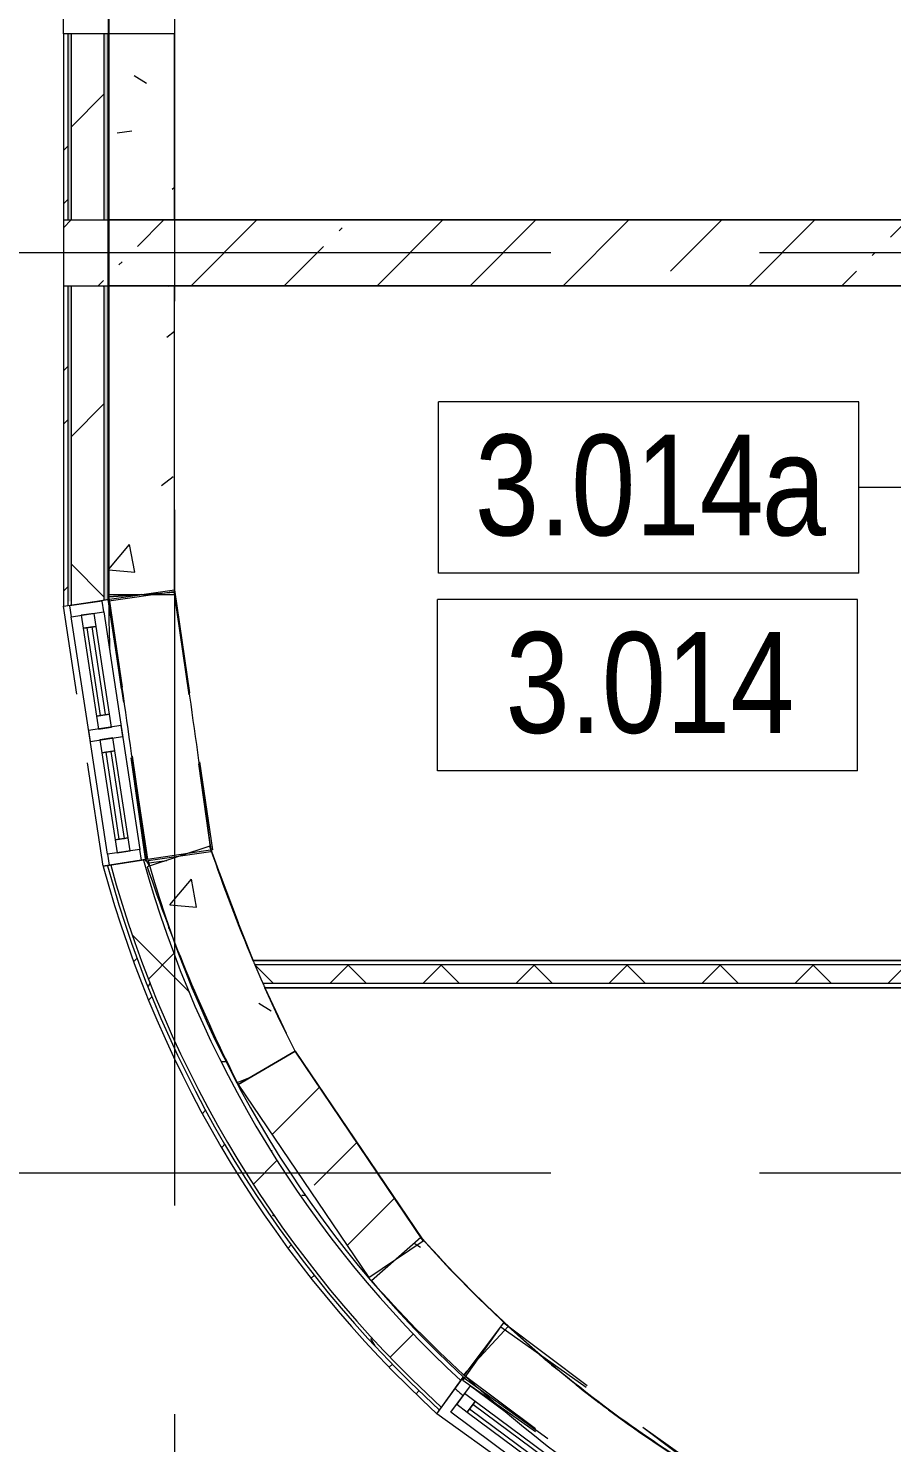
# Model space of a CAD drawing. Header units: millimetres. Extents: x 92932 to 275892, y -43515 to 30371.
# Drawn here: x 176910 to 180850, y -25514 to -19058 of the extents above; entities that cross this region are included whole.
import ezdxf

# ---------------------------------------------------------------- set-up
doc = ezdxf.new("R2010")
doc.units = ezdxf.units.MM
doc.linetypes.add('Осевые', pattern=[6350, 1270, -952.5, 3175, -952.5])
doc.linetypes.add('Сверху', pattern=[793.75, 476.25, -317.5])
for name, color, linetype, lineweight in [('Импосты витража', 7, 'Continuous', 9), ('Импосты витража-1', 7, 'Continuous', 18), ('Марки помещений', 7, 'Continuous', 9), ('Общие ребра', 7, 'Continuous', 9), ('Окна', 7, 'Continuous', 9), ('Окна-1', 7, 'Сверху', 9), ('Окна-2', 7, 'Continuous', 18), ('Оси-1', 7, 'Осевые', 9), ('Перекрытия', 7, 'Continuous', 9), ('Стены', 7, 'Continuous', 9), ('Стены-1', 7, 'Continuous', 18), ('Штриховка разреза-1', 7, 'Continuous', 9)]:
    doc.layers.add(name, color=color, linetype=linetype, lineweight=lineweight)
doc.styles.add('Arial Narrow_1', font='Arial Narrow.ttf', dxfattribs={"height": 460})
pattern_1 = [(45, (120245.8, 0), (-424.264, 424.264), [600, -100, 20, -100]), (45, (120245.8, 424), (-424.264, 424.264), [])]
pattern_2 = [(0, (120245.78, 0), (812.8, 203.2), [67.056, -542.544, 67.056, -542.544, -3251.2]), (0, (120245.78, 0), (812.8, 203.2), [-1219.2, 67.056, -1152.144, 67.056, -542.544, -1422.4]), (0, (120245.78, 0), (812.8, 203.2), [-3048, 67.056, -339.344, 67.056, -948.944]), (120, (120550.58, 101.6), (-582.37636, 602.30545), [67.056, -542.544, 67.056, -542.544, -3251.2]), (120, (120550.58, 101.6), (-582.37636, 602.30545), [-1219.2, 67.056, -1152.144, 67.056, -542.544, -1422.4]), (120, (120550.58, 101.6), (-582.37636, 602.30545), [-3048, 67.056, -339.344, 67.056, -948.944]), (240, (120652.18, 508), (-230.42364, -805.50545), [67.056, -542.544, 67.056, -542.544, -3251.2]), (240, (120652.18, 508), (-230.42364, -805.50545), [-1219.2, 67.056, -1152.144, 67.056, -542.544, -1422.4]), (240, (120652.18, 508), (-230.42364, -805.50545), [-3048, 67.056, -339.344, 67.056, -948.944])]
pattern_3 = [(45, (120245.8, 0), (-502.894, 502.894), []), (45, (120245.8, 762), (-502.894, 502.894), [])]
pattern_4 = [(45, (120245.8, 0), (-707.107, 707.107), []), (135, (120245.8, 0), (-707.107, -707.107), [])]
pattern_5 = [(50, (120245.8, 0), (1457.472, -127.512), [152.4, -1676.4]), (355, (120245.8, 0), (-281.942, 1528.454), [121.92, -1341.12]), (100.451, (120367.2, -10.6), (1175.54, 1400.933), [129.52, -1424.72]), (46.184, (120245.8, 406.4), (2168.63, -336.34), [228.6, -2514.6]), (96.636, (120426.5, 378.4), (1899.22, 1979.42), [194.28, -2137.08]), (351.184, (120245.8, 406.4), (1899.24, 1979.4), [182.88, -2011.68]), (21, (120449, 304.8), (1212.915, -818.121), [152.4, -1676.4]), (326, (120449, 304.8), (494.417, 1473.504), [121.92, -1341.12]), (71.451, (120550, 236.6), (1707.337, 655.37), [129.52, -1424.72]), (37.5, (120245.8, 0), (24.7094, 676.4402), [67.056, -1257.808, 67.056, -1294.384, -1346.2]), (37.5, (120245.8, 0), (24.7094, 676.4402), [-2686.304, 67.056, -1279.144]), (7.5, (120245.8, 0), (534.558, 801.444), [67.056, -709.168, 67.056, -1227.328, -513.08]), (7.5, (120245.8, 0), (534.558, 801.444), [-2070.608, 67.056, -446.024]), (327.5, (119792.65, 0), (1084.7275, -45.831), [67.056, -440.944, 67.056, -1517.904, -2103.12]), (327.5, (119792.65, 0), (1084.7275, -45.831), [-2092.96, 67.056, -2036.064]), (317.5, (119589.45, 0), (1185.035, 203.414), [67.056, -593.344, 67.056, -985.52, -1493.52]), (317.5, (119589.45, 0), (1185.035, 203.414), [-1712.976, 67.056, -1426.464])]

# ---------------------------------------------------------------- blocks, each defined once
blk = doc.blocks.new('M_Окно-Квадратный проем - 1200 x 11450 mm-V11-План 3-го этажа на отм_ _4_200')
at = {"layer": 'Окна'}
for p, q in [((-608.2, -102.5), (-608.2, 102.5)), ((591.8, 102.5), (591.8, -102.5))]:
    blk.add_line(p, q, dxfattribs=at)
at = {"layer": 'Окна-1'}
for p, q in [((-608.2, 102.5), (591.8, 102.5)), ((591.8, -102.5), (-608.2, -102.5))]:
    blk.add_line(p, q, dxfattribs=at)
blk = doc.blocks.new('Панель окно - Верхнее левое-8277192-План 3-го этажа на отм_ _4_200')
at = {"layer": 'Окна'}
for p, q in [((202.5, 30), (-202.5, 30)), ((-202.5, 30), (-202.5, -30)), ((202.5, -30), (202.5, 30)), ((-202.5, -30), (202.5, -30))]:
    blk.add_line(p, q, dxfattribs=at)
at = {"layer": 'Окна-2'}
for p, q in [((-202.5, 30), (-262.5, 30)), ((-262.5, 30), (-262.5, -30)), ((-202.5, -30), (-202.5, 30)), ((202.5, 12.5), (-202.5, 12.5)), ((-202.5, 12.5), (-202.5, -12.5)), ((202.5, 30), (202.5, -30)), ((262.5, 30), (202.5, 30)), ((202.5, -12.5), (202.5, 12.5)), ((262.5, -30), (262.5, 30)), ((-262.5, -30), (-202.5, -30)), ((-202.5, -12.5), (202.5, -12.5)), ((202.5, -30), (262.5, -30))]:
    blk.add_line(p, q, dxfattribs=at)
blk = doc.blocks.new('Панель окно - Верхнее правое-8287928-План 3-го этажа на отм_ _4_200')
at = {"layer": 'Окна'}
for p, q in [((200.8, 30), (-200.8, 30)), ((-200.8, 30), (-200.8, -30)), ((200.8, -30), (200.8, 30)), ((-200.8, -30), (200.8, -30))]:
    blk.add_line(p, q, dxfattribs=at)
at = {"layer": 'Окна-2'}
for p, q in [((-200.8, 30), (-260.8, 30)), ((-260.8, 30), (-260.8, -30)), ((-200.8, -30), (-200.8, 30)), ((200.8, 12.5), (-200.8, 12.5)), ((-200.8, 12.5), (-200.8, -12.5)), ((200.8, 30), (200.8, -30)), ((260.8, 30), (200.8, 30)), ((200.8, -12.5), (200.8, 12.5)), ((260.8, -30), (260.8, 30)), ((-260.8, -30), (-200.8, -30)), ((-200.8, -12.5), (200.8, -12.5)), ((200.8, -30), (260.8, -30))]:
    blk.add_line(p, q, dxfattribs=at)
blk = doc.blocks.new('Прямоугольный импост - Прямоугольный импост 1-V13-План 3-го этажа на отм_ _4_200')
at = {"layer": 'Импосты витража-1'}
for p, q in [((-50, 75), (0, 75)), ((-50, -75), (-50, 75)), ((0, 75), (0, -75)), ((0, -75), (-50, -75))]:
    blk.add_line(p, q, dxfattribs=at)
blk = doc.blocks.new('Прямоугольный импост - Прямоугольный импост 1-V14-План 3-го этажа на отм_ _4_200')
at = {"layer": 'Импосты витража-1'}
for p, q in [((0, 75), (-50, 75)), ((-50, 75), (-50, -75)), ((0, -75), (0, 75)), ((-50, -75), (0, -75))]:
    blk.add_line(p, q, dxfattribs=at)
blk = doc.blocks.new('Прямоугольный импост - Прямоугольный импост 1-V15-План 3-го этажа на отм_ _4_200')
at = {"layer": 'Импосты витража-1'}
for p, q in [((-25, 75), (25, 75)), ((-25, -75), (-25, 75)), ((25, 75), (25, -75)), ((25, -75), (-25, -75))]:
    blk.add_line(p, q, dxfattribs=at)
blk = doc.blocks.new('Прямоугольный импост - Прямоугольный импост 1-2125096-План 3-го этажа на отм_ _4_200')
at = {"layer": 'Импосты витража'}
for p, q in [((82481.6, 25742.1), (82481.6, 25892.1)), ((82481.6, 25892.1), (83031.6, 25892.1)), ((83031.6, 25742.1), (82481.6, 25742.1))]:
    blk.add_line(p, q, dxfattribs=at)
blk = doc.blocks.new('Прямоугольный импост - Прямоугольный импост 1-2125349-План 3-го этажа на отм_ _4_200')
at = {"layer": 'Импосты витража'}
for p, q in [((57091.4, -22265.1), (57173.6, -22805.4)), ((57025.3, -22828), (56943.1, -22287.7)), ((57173.6, -22805.4), (57025.3, -22828))]:
    blk.add_line(p, q, dxfattribs=at)
blk = doc.blocks.new('M_Окно-Квадратный проем - 1200 x 12300 mm-2113068-План 3-го этажа на отм_ _4_200')
at = {"layer": 'Окна'}
for p, q in [((-608.2, -150), (-608.2, 150)), ((591.8, 150), (591.8, -150))]:
    blk.add_line(p, q, dxfattribs=at)
at = {"layer": 'Окна-1'}
for p, q in [((-608.2, 150), (591.8, 150)), ((591.8, -150), (-608.2, -150))]:
    blk.add_line(p, q, dxfattribs=at)
blk = doc.blocks.new('Панель окно - Верхнее левое-8291079-План 3-го этажа на отм_ _4_200')
at = {"layer": 'Окна'}
for p, q in [((202.6, 30), (-202.6, 30)), ((-202.6, 30), (-202.6, -30)), ((202.6, -30), (202.6, 30)), ((-202.6, -30), (202.6, -30))]:
    blk.add_line(p, q, dxfattribs=at)
at = {"layer": 'Окна-2'}
for p, q in [((-202.6, 30), (-262.6, 30)), ((-262.6, 30), (-262.6, -30)), ((-202.6, -30), (-202.6, 30)), ((202.6, 12.5), (-202.6, 12.5)), ((-202.6, 12.5), (-202.6, -12.5)), ((202.6, 30), (202.6, -30)), ((262.6, 30), (202.6, 30)), ((202.6, -12.5), (202.6, 12.5)), ((262.6, -30), (262.6, 30)), ((-262.6, -30), (-202.6, -30)), ((-202.6, -12.5), (202.6, -12.5)), ((202.6, -30), (262.6, -30))]:
    blk.add_line(p, q, dxfattribs=at)
blk = doc.blocks.new('Прямоугольный импост - Прямоугольный импост 1-2125357-План 3-го этажа на отм_ _4_200')
at = {"layer": 'Импосты витража'}
for p, q in [((58592.3, -25373.7), (58681.9, -25253.4)), ((58681.9, -25253.4), (58846.3, -25375.8)), ((59033.7, -25702.2), (58592.3, -25373.7))]:
    blk.add_line(p, q, dxfattribs=at)
blk = doc.blocks.new('Марка помещения_Р - Марка помещения-4575829-План 3-го этажа на отм_ _4_200')
at = {"layer": 'Марки помещений'}
for p, q in [((-4.79375, -1.95625), (-4.79375, 1.95625)), ((4.79375, 1.95625), (-4.79375, 1.95625)), ((4.79375, -1.95625), (4.79375, 1.95625)), ((4.79375, -1.95625), (-4.79375, -1.95625))]:
    blk.add_line(p, q, dxfattribs=at)

msp = doc.modelspace()

# ---------------------------------------------------------------- hatches: boundary and pattern name
at = {"layer": 'Штриховка разреза-1'}
h = msp.add_hatch(dxfattribs=at)
h.set_pattern_fill('FP_12', color=256, style=0, pattern_type=2)
h.set_pattern_definition(pattern_3)
h.paths.add_polyline_path([(177069.9, -21673.3), (177089.9, -21672.9), (177089.9, -20232.9), (177069.9, -20232.9), (177069.9, -21109.6)], flags=0)
h.paths.add_polyline_path([(177089.9, -19932.9), (177089.9, -19082.9), (177069.9, -19082.9), (177069.9, -19932.9)], flags=0)
h.paths.add_polyline_path([(177089.9, -17882.9), (177089.9, -14684.1), (177069.9, -14684.1), (177069.9, -17882.9)], flags=0)
h.paths.add_polyline_path([(177089.9, -13484.1), (177089.9, -11682.9), (177069.9, -11682.9), (177069.9, -13484.1)], flags=0)
h.paths.add_polyline_path([(177089.9, -10482.9), (177089.9, -8682.9), (177069.9, -8682.9), (177069.9, -10482.9)], flags=0)
h.paths.add_polyline_path([(177069.9, -7482.9), (177089.9, -7482.9), (177089.9, -5682.9), (177069.9, -5682.9), (177069.9, -6923.2)], flags=0)
h.paths.add_polyline_path([(177089.9, -4482.9), (177089.9, -2682.9), (177069.9, -2682.9), (177069.9, -4482.9)], flags=0)
h.paths.add_polyline_path([(177089.9, -1482.9), (177089.9, 317.1), (177069.9, 317.1), (177069.9, -1482.9)], flags=0)
h.paths.add_polyline_path([(177089.9, 1517.1), (177089.9, 3317.1), (177069.9, 3317.1), (177069.9, 1517.1)], flags=0)
h.paths.add_polyline_path([(177069.9, 4517.1), (177089.9, 4517.1), (177089.9, 6317.1), (177069.9, 6317.1), (177069.9, 6172.1)], flags=0)
h.paths.add_polyline_path([(177069.9, 7517.1), (177089.9, 7517.1), (177089.9, 9217.1), (177069.9, 9217.1), (177069.9, 8354.6)], flags=0)
h.paths.add_polyline_path([(177089.9, 10417.1), (177089.9, 14017.1), (177069.9, 14017.1), (177069.9, 10417.1)], flags=0)
h.paths.add_polyline_path([(177069.9, 15217.1), (177089.9, 15217.1), (177089.9, 17817.1), (177069.9, 17817.1), (177069.9, 17084.8)], flags=0)
h.paths.add_polyline_path([(177089.9, 19017.1), (177089.9, 20883), (177069.9, 20883), (177069.9, 19017.1)], flags=0)
h = msp.add_hatch(dxfattribs=at)
h.set_pattern_fill('FP_13', color=256, style=0, pattern_type=2)
h.set_pattern_definition(pattern_2)
h.paths.add_polyline_path([(177089.9, -21672.9), (177104.9, -21672.7), (177104.9, -20232.9), (177089.9, -20232.9), (177089.9, -21109.6)], flags=0)
h.paths.add_polyline_path([(177104.9, -19932.9), (177104.9, -19082.9), (177089.9, -19082.9), (177089.9, -19932.9)], flags=0)
h.paths.add_polyline_path([(177089.9, -17882.9), (177104.9, -17882.9), (177104.9, -14684.1), (177089.9, -14684.1), (177089.9, -17835.8)], flags=0)
h.paths.add_polyline_path([(177104.9, -13484.1), (177104.9, -11682.9), (177089.9, -11682.9), (177089.9, -13484.1)], flags=0)
h.paths.add_polyline_path([(177104.9, -10482.9), (177104.9, -8682.9), (177089.9, -8682.9), (177089.9, -10482.9)], flags=0)
h.paths.add_polyline_path([(177089.9, -7482.9), (177104.9, -7482.9), (177104.9, -5682.9), (177089.9, -5682.9), (177089.9, -6923.2)], flags=0)
h.paths.add_polyline_path([(177089.9, -4482.9), (177104.9, -4482.9), (177104.9, -2682.9), (177089.9, -2682.9)], flags=0)
h.paths.add_polyline_path([(177089.9, -1482.9), (177104.9, -1482.9), (177104.9, 317.1), (177089.9, 317.1), (177089.9, -375.5)], flags=0)
h.paths.add_polyline_path([(177104.9, 1517.1), (177104.9, 3317.1), (177089.9, 3317.1), (177089.9, 1517.1)], flags=0)
h.paths.add_polyline_path([(177089.9, 4517.1), (177104.9, 4517.1), (177104.9, 6317.1), (177089.9, 6317.1), (177089.9, 6172.1)], flags=0)
h.paths.add_polyline_path([(177089.9, 7517.1), (177104.9, 7517.1), (177104.9, 9217.1), (177089.9, 9217.1), (177089.9, 8354.6)], flags=0)
h.paths.add_polyline_path([(177089.9, 10417.1), (177104.9, 10417.1), (177104.9, 14017.1), (177089.9, 14017.1), (177089.9, 10537.1)], flags=0)
h.paths.add_polyline_path([(177104.9, 15217.1), (177104.9, 17817.1), (177089.9, 17817.1), (177089.9, 15217.1)], flags=0)
h.paths.add_polyline_path([(177104.9, 19017.1), (177104.9, 20883), (177089.9, 20883), (177089.9, 19017.1)], flags=0)
h = msp.add_hatch(dxfattribs=at)
h.set_pattern_fill('FP_14', color=256, style=0, pattern_type=2)
h.set_pattern_definition(pattern_4)
h.paths.add_polyline_path([(177104.9, -21672.7), (177232.7, -21670.6), (177254.9, -21667.2), (177254.9, -20232.9), (177104.9, -20232.9), (177104.9, -21109.6)], flags=0)
h.paths.add_polyline_path([(177254.9, -19932.9), (177254.9, -19082.9), (177104.9, -19082.9), (177104.9, -19932.9)], flags=0)
h.paths.add_polyline_path([(177254.9, -17882.9), (177254.9, -14684.1), (177104.9, -14684.1), (177104.9, -17882.9)], flags=0)
h.paths.add_polyline_path([(177104.9, -13484.1), (177254.9, -13484.1), (177254.9, -11682.9), (177104.9, -11682.9), (177104.9, -13470.8)], flags=0)
h.paths.add_polyline_path([(177104.9, -10482.9), (177254.9, -10482.9), (177254.9, -8682.9), (177104.9, -8682.9), (177104.9, -9105.7)], flags=0)
h.paths.add_polyline_path([(177104.9, -7482.9), (177254.9, -7482.9), (177254.9, -5682.9), (177104.9, -5682.9), (177104.9, -6923.2)], flags=0)
h.paths.add_polyline_path([(177104.9, -4482.9), (177254.9, -4482.9), (177254.9, -2682.9), (177104.9, -2682.9)], flags=0)
h.paths.add_polyline_path([(177254.9, -1482.9), (177254.9, 317.1), (177104.9, 317.1), (177104.9, -1482.9)], flags=0)
h.paths.add_polyline_path([(177254.9, 1517.1), (177254.9, 3317.1), (177104.9, 3317.1), (177104.9, 1517.1)], flags=0)
h.paths.add_polyline_path([(177104.9, 4517.1), (177254.9, 4517.1), (177254.9, 6317.1), (177104.9, 6317.1), (177104.9, 6172.1)], flags=0)
h.paths.add_polyline_path([(177254.9, 7517.1), (177254.9, 9217.1), (177104.9, 9217.1), (177104.9, 7517.1)], flags=0)
h.paths.add_polyline_path([(177104.9, 10417.1), (177254.9, 10417.1), (177254.9, 14017.1), (177104.9, 14017.1), (177104.9, 10537.1)], flags=0)
h.paths.add_polyline_path([(177254.9, 15217.1), (177254.9, 17817.1), (177104.9, 17817.1), (177104.9, 15217.1)], flags=0)
h.paths.add_polyline_path([(177254.9, 19017.1), (177254.9, 20883), (177104.9, 20883), (177104.9, 19017.1)], flags=0)
h = msp.add_hatch(dxfattribs=at)
h.set_pattern_fill('FP_13', color=256, style=0, pattern_type=2)
h.set_pattern_definition(pattern_2)
h.paths.add_polyline_path([(177254.9, -21667.2), (177274.9, -21665.6), (177274.9, -20232.9), (177254.9, -20232.9), (177254.9, -21109.6)], flags=0)
h.paths.add_polyline_path([(177274.9, -19932.9), (177274.9, -19082.9), (177254.9, -19082.9), (177254.9, -19932.9)], flags=0)
h.paths.add_polyline_path([(177254.9, -17882.9), (177274.9, -17882.9), (177274.9, -14684.1), (177254.9, -14684.1), (177254.9, -17835.8)], flags=0)
h.paths.add_polyline_path([(177254.9, -13484.1), (177274.9, -13484.1), (177274.9, -11682.9), (177254.9, -11682.9), (177254.9, -13470.8)], flags=0)
h.paths.add_polyline_path([(177254.9, -10482.9), (177274.9, -10482.9), (177274.9, -8682.9), (177254.9, -8682.9), (177254.9, -9105.7)], flags=0)
h.paths.add_polyline_path([(177254.9, -7482.9), (177274.9, -7482.9), (177274.9, -5682.9), (177254.9, -5682.9), (177254.9, -6923.2)], flags=0)
h.paths.add_polyline_path([(177274.9, -4482.9), (177274.9, -2682.9), (177254.9, -2682.9), (177254.9, -4482.9)], flags=0)
h.paths.add_polyline_path([(177254.9, -1482.9), (177274.9, -1482.9), (177274.9, 317.1), (177254.9, 317.1), (177254.9, -375.5)], flags=0)
h.paths.add_polyline_path([(177274.9, 1517.1), (177274.9, 3317.1), (177254.9, 3317.1), (177254.9, 1517.1)], flags=0)
h.paths.add_polyline_path([(177274.9, 4517.1), (177274.9, 6317.1), (177254.9, 6317.1), (177254.9, 4517.1)], flags=0)
h.paths.add_polyline_path([(177274.9, 7517.1), (177274.9, 9217.1), (177254.9, 9217.1), (177254.9, 7517.1)], flags=0)
h.paths.add_polyline_path([(177254.9, 10417.1), (177274.9, 10417.1), (177274.9, 14017.1), (177254.9, 14017.1), (177254.9, 10537.1)], flags=0)
h.paths.add_polyline_path([(177274.9, 15217.1), (177274.9, 17817.1), (177254.9, 17817.1), (177254.9, 15217.1)], flags=0)
h.paths.add_polyline_path([(177254.9, 19017.1), (177274.9, 19017.1), (177274.9, 19591), (177265.6, 19591.2), (177274.9, 19928.6), (177274.9, 20883), (177254.9, 20883), (177254.9, 19267.3)], flags=0)
h = msp.add_hatch(dxfattribs=at)
h.set_pattern_fill('FP_15', color=256, style=0, pattern_type=2)
h.set_pattern_definition(pattern_5)
h.paths.add_polyline_path([(177577.4, -19932.9), (177577.4, -19082.9), (177277.4, -19082.9), (177277.4, -19932.9)], flags=0)
h = msp.add_hatch(dxfattribs=at)
h.set_pattern_fill('FP_1', color=256, style=0, pattern_type=2)
h.set_pattern_definition(pattern_1)
h.paths.add_polyline_path([(181797.4, -20232.9), (183977.4, -20232.9), (183977.4, -19932.9), (177277.4, -19932.9), (177277.4, -20232.9), (181777.4, -20232.9)], flags=0)
h.paths.add_polyline_path([(177254.9, -20232.9), (177274.9, -20232.9), (177274.9, -19932.9), (177069.9, -19932.9), (177069.9, -20232.9), (177104.9, -20232.9)], flags=0)
h = msp.add_hatch(dxfattribs=at)
h.set_pattern_fill('FP_1', color=256, style=0, pattern_type=2)
h.set_pattern_definition(pattern_1)
h.paths.add_polyline_path([(183129.7, -20232.9), (183957.4, -20232.9), (183957.4, -19932.9), (177277.4, -19932.9), (177277.4, -20232.9), (182281.6, -20232.9)], flags=0)
h = msp.add_hatch(dxfattribs=at)
h.set_pattern_fill('FP_15', color=256, style=0, pattern_type=2)
h.set_pattern_definition(pattern_5)
h.paths.add_polyline_path([(177277.4, -21653.4), (177577.4, -21630.9), (177577.4, -20232.9), (177277.4, -20232.9), (177277.4, -21109.6)], flags=0)
h = msp.add_hatch(dxfattribs=at)
h.set_pattern_fill('FP_15', color=256, style=0, pattern_type=2)
h.set_pattern_definition(pattern_5)
h.paths.add_polyline_path([(177577.4, -21642.2), (177577.4, -20232.9), (177277.4, -20232.9), (177277.4, -21642.2)], flags=0)
h = msp.add_hatch(dxfattribs=at)
h.set_pattern_fill('FP_12', color=256, style=0, pattern_type=2)
h.set_pattern_definition(pattern_3)
h.paths.add_polyline_path([(180361.4, -26379.9), (180368.3, -26361.1), (180161, -26272.4), (179957.6, -26174.8), (179758.7, -26068.6), (179746.9, -26084.9), (179947.4, -26192.1), (180161.4, -26294.3)], flags=0)
h.paths.add_polyline_path([(178775, -25381), (178786.8, -25364.7), (178609.6, -25194.5), (178440.5, -25016.2), (178280, -24830.2), (178128.3, -24636.8), (177985.9, -24436.5), (177853.1, -24229.8), (177730.1, -24017), (177617.1, -23798.3), (177514.7, -23575.4), (177422.8, -23347.5), (177341.7, -23115.6), (177271.5, -22880.1), (177251.6, -22883.1), (177322, -23119.9), (177403.5, -23353.2), (177495.9, -23582.3), (177614.9, -23837.8), (177712.4, -24026.3), (177836, -24240.2), (177969.6, -24448), (178112.8, -24649.4), (178265.2, -24843.8), (178426.7, -25030.8), (178596.7, -25210)], flags=0)
h.paths.add_polyline_path([(177070.7, -21695.3), (177090.6, -21692.2), (177089.9, -21672.9), (177069.9, -21673.3), (177070.3, -21684.3)], flags=0)
h = msp.add_hatch(dxfattribs=at)
h.set_pattern_fill('FP_13', color=256, style=0, pattern_type=2)
h.set_pattern_definition(pattern_2)
h.paths.add_polyline_path([(180368.3, -26361.1), (180373.5, -26347), (180161.4, -26256), (179965.3, -26161.9), (179767.6, -26056.4), (179758.7, -26068.6), (179957.6, -26174.8), (180161.4, -26272.6)], flags=0)
h.paths.add_polyline_path([(178786.8, -25364.7), (178795.7, -25352.5), (178619.2, -25182.9), (178450.8, -25005.3), (178291, -24820), (178140, -24627.4), (177998.2, -24427.9), (177865.9, -24222), (177743.4, -24010.1), (177617.1, -23762.4), (177528.8, -23570.3), (177437.2, -23343.3), (177356.4, -23112.3), (177286.4, -22877.8), (177271.5, -22880.1), (177341.7, -23115.6), (177422.8, -23347.5), (177514.7, -23575.4), (177637.4, -23837.8), (177730.1, -24017), (177853.1, -24229.8), (177985.9, -24436.5), (178128.3, -24636.8), (178280, -24830.2), (178440.5, -25016.2), (178609.6, -25194.5)], flags=0)
h.paths.add_polyline_path([(177090.6, -21692.2), (177105.5, -21690), (177104.9, -21672.7), (177089.9, -21672.9), (177090.2, -21682.6)], flags=0)
h = msp.add_hatch(dxfattribs=at)
h.set_pattern_fill('FP_14', color=256, style=0, pattern_type=2)
h.set_pattern_definition(pattern_4)
h.paths.add_polyline_path([(180373.5, -26347), (180425.1, -26206.1), (180231.7, -26123.3), (180018.9, -26020.4), (179856.1, -25934.1), (179767.6, -26056.4), (179965.3, -26161.9), (180167.4, -26258.8)], flags=0)
h.paths.add_polyline_path([(178795.7, -25352.5), (178884.3, -25230.2), (178715.4, -25067), (178554.3, -24896.1), (178401.3, -24718), (178256.7, -24533), (178120.9, -24341.5), (177994, -24143.9), (177876.4, -23940.6), (177768.3, -23732.1), (177670, -23518.9), (177578.5, -23292.2), (177503.6, -23079.9), (177435.7, -22855.1), (177286.4, -22877.8), (177356.4, -23112.3), (177437.2, -23343.3), (177528.8, -23570.3), (177631, -23792.7), (177743.4, -24010.1), (177865.9, -24222), (177998.2, -24427.9), (178140, -24627.4), (178291, -24820), (178450.8, -25005.3), (178619.2, -25182.9), (178780.2, -25337.6)], flags=0)
h.paths.add_polyline_path([(177105.5, -21690), (177232.7, -21670.6), (177104.9, -21672.7), (177105.2, -21681.3)], flags=0)
h = msp.add_hatch(dxfattribs=at)
h.set_pattern_fill('FP_15', color=256, style=0, pattern_type=2)
h.set_pattern_definition(pattern_5)
h.paths.add_polyline_path([(177868.2, -23878.4), (178127.2, -23726), (178041.1, -23548.4), (177943.9, -23332.9), (177926.9, -23292.2), (177866.4, -23144.6), (177801.9, -22974.6), (177737.7, -22790.7), (177453.1, -22885.6), (177543, -23139.4), (177642.2, -23389.7), (177750.6, -23636.1), (177848.5, -23837.8)], flags=0)
h = msp.add_hatch(dxfattribs=at)
h.set_pattern_fill('FP_13', color=256, style=0, pattern_type=2)
h.set_pattern_definition(pattern_2)
h.paths.add_polyline_path([(180425.1, -26206.1), (180432, -26187.3), (180250.3, -26109.8), (180062.6, -26020.4), (179868, -25917.7), (179856.1, -25934.1), (180042, -26032.6), (180231.7, -26123.3)], flags=0)
h.paths.add_polyline_path([(178884.3, -25230.2), (178896.1, -25213.9), (178728.6, -25051.8), (178568.8, -24882.2), (178416.9, -24705.4), (178273.4, -24521.8), (178138.5, -24331.8), (178012.5, -24135.8), (177895.6, -23934.1), (177788.2, -23727.3), (177690.5, -23515.7), (177599.8, -23292.2), (177524.7, -23080.2), (177457.1, -22857.2), (177446.7, -22858.7), (177446, -22853.5), (177435.7, -22855.1), (177503.6, -23079.9), (177581.7, -23301.3), (177670, -23518.9), (177768.3, -23732.1), (177876.4, -23940.6), (177994, -24143.9), (178120.9, -24341.5), (178256.7, -24533), (178401.3, -24718), (178585.4, -24929.1), (178715.4, -25067)], flags=0)
h = msp.add_hatch(dxfattribs=at)
h.set_pattern_fill('FP_2', color=256, style=0, pattern_type=2)
h.set_pattern_definition([(45, (120245.78, 0), (-212.132, 212.132), []), (135, (120245.78, 0), (-212.132, -212.132), [])])
h.paths.add_polyline_path([(182302.4, -23417.9), (182302.4, -23332.9), (177943.9, -23332.9), (177981.1, -23417.9), (181433.5, -23417.9)], flags=0)
h.paths.add_polyline_path([(183852.4, -23417.9), (183852.4, -23332.9), (183202.4, -23332.9), (183202.4, -23417.9)], flags=0)
h = msp.add_hatch(dxfattribs=at)
h.set_pattern_fill('FP_1', color=256, style=0, pattern_type=2)
h.set_pattern_definition(pattern_1)
h.paths.add_polyline_path([(178464.2, -24759.8), (178712.7, -24591.7), (178127.2, -23726), (177868.2, -23878.4), (178209.7, -24383.5)], flags=0)
h = msp.add_hatch(dxfattribs=at)
h.set_pattern_fill('FP_15', color=256, style=0, pattern_type=2)
h.set_pattern_definition(pattern_5)
h.paths.add_polyline_path([(178896, -25203.3), (179099.3, -24982.7), (178964.2, -24854), (178833.4, -24720.9), (178700.7, -24576.3), (178476.1, -24775.2), (178617.6, -24929.1), (178751.3, -25065.4), (178889.2, -25196.8)], flags=0)

# ---------------------------------------------------------------- linework, layer by layer
at = {"layer": 'Марки помещений'}
msp.add_line((182947.8, -21154.2), (180699.4, -21154.2), dxfattribs=at)
at = {"layer": 'Общие ребра'}
for p, q in [((177089.9, -19082.9), (177089.9, -19932.9)), ((177104.9, -19082.9), (177104.9, -19932.9)), ((177254.9, -19082.9), (177254.9, -19932.9)), ((177069.9, -19932.9), (177089.9, -19932.9)), ((177089.9, -19932.9), (177104.9, -19932.9)), ((177104.9, -19932.9), (177254.9, -19932.9)), ((177254.9, -19932.9), (177274.9, -19932.9)), ((177577.4, -19932.9), (177277.4, -19932.9)), ((177277.4, -19932.9), (177577.4, -19932.9)), ((177069.9, -20232.9), (177089.9, -20232.9)), ((177089.9, -20232.9), (177089.9, -21672.9)), ((177089.9, -20232.9), (177104.9, -20232.9)), ((177104.9, -20232.9), (177104.9, -21672.7)), ((177104.9, -20232.9), (177254.9, -20232.9)), ((177254.9, -20232.9), (177254.9, -21667.2)), ((177254.9, -20232.9), (177274.9, -20232.9)), ((177277.4, -20232.9), (177577.4, -20232.9)), ((177577.4, -20232.9), (177277.4, -20232.9)), ((177577.4, -20232.9), (177277.4, -20232.9)), ((182302.4, -23332.9), (177943.9, -23332.9)), ((182302.4, -23417.9), (177981.1, -23417.9)), ((178127.2, -23726), (177868.2, -23878.4)), ((177868.2, -23878.4), (178127.2, -23726))]:
    msp.add_line(p, q, dxfattribs=at)
at = {"layer": 'Общие ребра', "flags": 128}
for points in [[(178707.1, -24583.5), (178833.4, -24720.9), (178964.2, -24854), (179099.3, -24982.7)], [(179099.3, -24982.7), (178964.2, -24854), (178833.4, -24720.9), (178707.1, -24583.6)]]:
    msp.add_lwpolyline(points, dxfattribs=at)
at = {"layer": 'Общие ребра'}
for centre, radius, start, end in [((182324.6, -21502.7), 5237.5, 181.86251, 182.07361), ((182324.6, -21502.7), 5222.5, 181.86516, 182.05464), ((184333, -20592.3), 6952.1, 198.54157, 203.03765), ((184333.1, -20592.2), 6952.2, 198.54158, 203.03765), ((182324.6, -21502.7), 5237.5, 195.24715, 227.50856), ((182324.6, -21502.7), 5222.5, 195.26613, 227.48958), ((182324.6, -21502.7), 5072.5, 195.46212, 227.29359), ((184333.1, -20592.2), 6952.2, 203.03765, 203.21688), ((184329.6, -20593.8), 6948.4, 203.03738, 203.21675), ((184333.1, -20592.2), 6952.2, 203.21688, 203.98134), ((184330.3, -20593.5), 6949.1, 203.21673, 203.98152), ((184333.1, -20592.2), 6952.2, 203.98134, 204.16186), ((184329.7, -20593.7), 6948.5, 203.98151, 204.16218)]:
    msp.add_arc(centre, radius, start, end, dxfattribs=at)
at = {"layer": 'Оси-1'}
for p, q in [((177577.4, 25417.1), (177577.4, -41737.8)), ((270417.4, -20082.9), (170811.4, -20082.9)), ((270417.4, -24282.9), (170811.4, -24282.9))]:
    msp.add_line(p, q, dxfattribs=at)
at = {"layer": 'Перекрытия'}
for p, q in [((177577.4, -15945.4), (177577.4, -19932.9)), ((177277.4, -16132.9), (177277.4, -21692.9)), ((177577.4, -19932.9), (183852.4, -19932.9)), ((181777.4, -20232.9), (177577.4, -20232.9)), ((177781.7, -22908.8), (177867.4, -23138.5)), ((177894.7, -23211.9), (177902.5, -23232.7)), ((177935.4, -23312.9), (183852.4, -23312.9)), ((177990, -23437.9), (178087.2, -23644.3)), ((183852.4, -23437.9), (177990, -23437.9)), ((178127.2, -23726), (178707.1, -24583.5))]:
    msp.add_line(p, q, dxfattribs=at)
for centre, radius, start, end in [((182107.4, -21692.9), 4830, 180, 182.5465), ((182910.2, -20846), 5624.5, 229.52074, 230.07981), ((182107.4, -21692.9), 4830, 227.71811, 228.29213), ((182910.2, -20846), 5624.5, 231.97254, 232.65817), ((182910.2, -20846), 5624.5, 234.68677, 235.11901)]:
    msp.add_arc(centre, radius, start, end, dxfattribs=at)
at = {"layer": 'Стены'}
for p, q in [((177277.4, -19082.9), (177277.4, -17882.9)), ((177577.4, -17882.9), (177577.4, -19082.9)), ((177427.4, -21642.2), (177277.4, -21653.4)), ((177460, -22866.8), (177542.4, -22855.8))]:
    msp.add_line(p, q, dxfattribs=at)
for centre, radius, start, end in [((105525.8, -32475.5), 72563.1, 7.616042, 8.577104), ((105525.8, -32475.5), 72863.1, 7.628348, 8.559396), ((182945, -20817.7), 5668.7, 229.37841, 230.30904), ((182945, -20817.7), 5968.7, 227.28362, 232.86894), ((182945, -20817.7), 5668.7, 231.41435, 232.74063), ((182945, -20817.7), 5668.7, 233.30331, 239.03892)]:
    msp.add_arc(centre, radius, start, end, dxfattribs=at)
at = {"layer": 'Стены-1'}
for p, q in [((177274.9, -19082.9), (177069.9, -19082.9)), ((177069.9, -19082.9), (177069.9, -19932.9)), ((177274.9, -21665.6), (177274.9, -19082.9)), ((177277.4, -19082.9), (177277.4, -19932.9)), ((177577.4, -19082.9), (177277.4, -19082.9)), ((177577.4, -19932.9), (177577.4, -19082.9)), ((177069.9, -19932.9), (177069.9, -20232.9)), ((177277.4, -19932.9), (177277.4, -20232.9)), ((177277.4, -19932.9), (177277.4, -20232.9)), ((183852.4, -19932.9), (177577.4, -19932.9)), ((183977.4, -19932.9), (177577.4, -19932.9)), ((177069.9, -20232.9), (177069.9, -21673.3)), ((177277.4, -20232.9), (177277.4, -21653.4)), ((177277.4, -20232.9), (177277.4, -21642.2)), ((177577.4, -20232.9), (183852.4, -20232.9)), ((177577.4, -21630.9), (177577.4, -20232.9)), ((177577.4, -20232.9), (181777.4, -20232.9)), ((177577.4, -21642.2), (177577.4, -20232.9)), ((177070.7, -21695.3), (177232.7, -21670.6)), ((177232.7, -21670.6), (177274.7, -21664.2)), ((177274.7, -21664.2), (177274.9, -21665.6)), ((177277.4, -21653.4), (177577.4, -21630.9)), ((177277.4, -21642.2), (177577.4, -21642.2)), ((177737.7, -22790.7), (177453.1, -22885.6)), ((177743.7, -22802.5), (177741.8, -22803)), ((177446, -22853.5), (177251.6, -22883.1)), ((177446.7, -22858.7), (177446, -22853.5)), ((177457.1, -22857.2), (177446.7, -22858.7)), ((182302.4, -23312.9), (177935.4, -23312.9)), ((177935.4, -23312.9), (177937.5, -23312.9)), ((177990, -23437.9), (182302.4, -23437.9)), ((178712.7, -24591.7), (178127.2, -23726)), ((177868.2, -23878.4), (178464.2, -24759.8)), ((178464.2, -24759.8), (178712.7, -24591.7)), ((178700.7, -24576.3), (178476.1, -24775.2)), ((178896, -25203.3), (179099.3, -24982.7)), ((178775, -25381), (178896.1, -25213.9))]:
    msp.add_line(p, q, dxfattribs=at)
at = {"layer": 'Стены-1', "flags": 128}
for points in [[(177741.8, -22803), (177739.7, -22796.9), (177737.7, -22790.7)], [(177936.7, -23310.9), (177835.2, -23058.6), (177743.7, -22802.5)], [(178127.2, -23726), (178057, -23582.7), (177990, -23437.9)], [(178707.1, -24583.6), (178703.9, -24579.9), (178700.7, -24576.3)], [(179099.3, -24982.7), (179241, -25108.9), (179386.9, -25230.2), (179536.8, -25346.6)], [(179536.8, -25346.6), (179702, -25465.8), (179871.4, -25578.9), (180044.7, -25685.8)]]:
    msp.add_lwpolyline(points, dxfattribs=at)
at = {"layer": 'Стены-1'}
for centre, radius, start, end in [((182324.6, -21502.7), 5257.5, 181.85899, 182.09875), ((182324.6, -21502.7), 5257.5, 195.22202, 227.5337), ((184333.1, -20592.2), 7252.2, 198.43506, 206.94419), ((182324.6, -21502.7), 5052.5, 195.55052, 227.26658), ((182910.2, -20846), 5622.5, 221.64603, 233.14689), ((182910.2, -20846), 5924.5, 221.54546, 227.34687), ((182910.2, -20846), 5622.5, 233.14689, 243.07742)]:
    msp.add_arc(centre, radius, start, end, dxfattribs=at)

# ---------------------------------------------------------------- block references
at = {"layer": 'Импосты витража'}
for name, p, rotation in [('Прямоугольный импост - Прямоугольный импост 1-V14-План 3-го этажа на отм_ _4_200', (177172.8, -21683.2), 98.6517735998454), ('Прямоугольный импост - Прямоугольный импост 1-2125096-План 3-го этажа на отм_ _4_200', (139249.4, 55926.7), 278.651773599845)]:
    msp.add_blockref(name, p, dxfattribs=dict(at, rotation=rotation))
at = {"layer": 'Импосты витража', "extrusion": (0, 0, -1), "rotation": 261.3482264001546}
for name, p in [('Прямоугольный импост - Прямоугольный импост 1-V15-План 3-го этажа на отм_ _4_200', (-177263.1, -22276.4)), ('Прямоугольный импост - Прямоугольный импост 1-V13-План 3-го этажа на отм_ _4_200', (-177352.8, -22866.1))]:
    msp.add_blockref(name, p, dxfattribs=at)
at = {"layer": 'Импосты витража'}
for name in ['Прямоугольный импост - Прямоугольный импост 1-2125349-План 3-го этажа на отм_ _4_200', 'Прямоугольный импост - Прямоугольный импост 1-2125357-План 3-го этажа на отм_ _4_200']:
    msp.add_blockref(name, (120245.8, 0), dxfattribs=at)
at = {"layer": 'Марки помещений', "xscale": 199.9999999999999, "yscale": 199.9999999999999, "zscale": 199.9999999999999}
for p in [(179740.7, -21154.2), (179735.6, -22055.6)]:
    msp.add_blockref('Марка помещения_Р - Марка помещения-4575829-План 3-го этажа на отм_ _4_200', p, dxfattribs=at)
at = {"layer": 'Окна'}
for name, p, rotation in [('M_Окно-Квадратный проем - 1200 x 11450 mm-V11-План 3-го этажа на отм_ _4_200', (177172.4, -18474.7), 89.99999999999991), ('M_Окно-Квадратный проем - 1200 x 12300 mm-2113068-План 3-го этажа на отм_ _4_200', (177516.8, -22243.7), 278.2756636750008), ('M_Окно-Квадратный проем - 1200 x 11450 mm-V11-План 3-го этажа на отм_ _4_200', (177261, -22264.9), 98.65177359984605), ('M_Окно-Квадратный проем - 1200 x 12300 mm-2113068-План 3-го этажа на отм_ _4_200', (177511.9, -22251.7), 278.0898074116586), ('Панель окно - Верхнее левое-8277192-План 3-го этажа на отм_ _4_200', (177219.8, -21992.2), 278.6517735998454), ('Панель окно - Верхнее правое-8287928-План 3-го этажа на отм_ _4_200', (177306, -22558.9), 278.6517735998454), ('M_Окно-Квадратный проем - 1200 x 12300 mm-2113068-План 3-го этажа на отм_ _4_200', (179475.9, -25451.3), 323.11694811107), ('M_Окно-Квадратный проем - 1200 x 12300 mm-2113068-План 3-го этажа на отм_ _4_200', (179476.4, -25457.9), 324.7066220989516), ('M_Окно-Квадратный проем - 1200 x 11450 mm-V11-План 3-го этажа на отм_ _4_200', (179314.4, -25645.2), 144.0867214709301), ('Панель окно - Верхнее левое-8291079-План 3-го этажа на отм_ _4_200', (179093.6, -25470.4), 323.3401259915154)]:
    msp.add_blockref(name, p, dxfattribs=dict(at, rotation=rotation))

# ---------------------------------------------------------------- texts
at = {"layer": 'Марки помещений', "char_height": 460, "attachment_point": 1, "style": 'Arial Narrow_1'}
for s, insert, width in [('3.014', (178947.8, -20912.4), 1587.341), ('\\fArial Narrow|b0|i0|c204|p34|;а', (180257.4, -20912.4), 352.742), ('3.014', (179087.7, -21813.8), 1587.341)]:
    msp.add_mtext(s, dxfattribs=dict(at, insert=insert, width=width))

doc.saveas('drawing.dxf')
